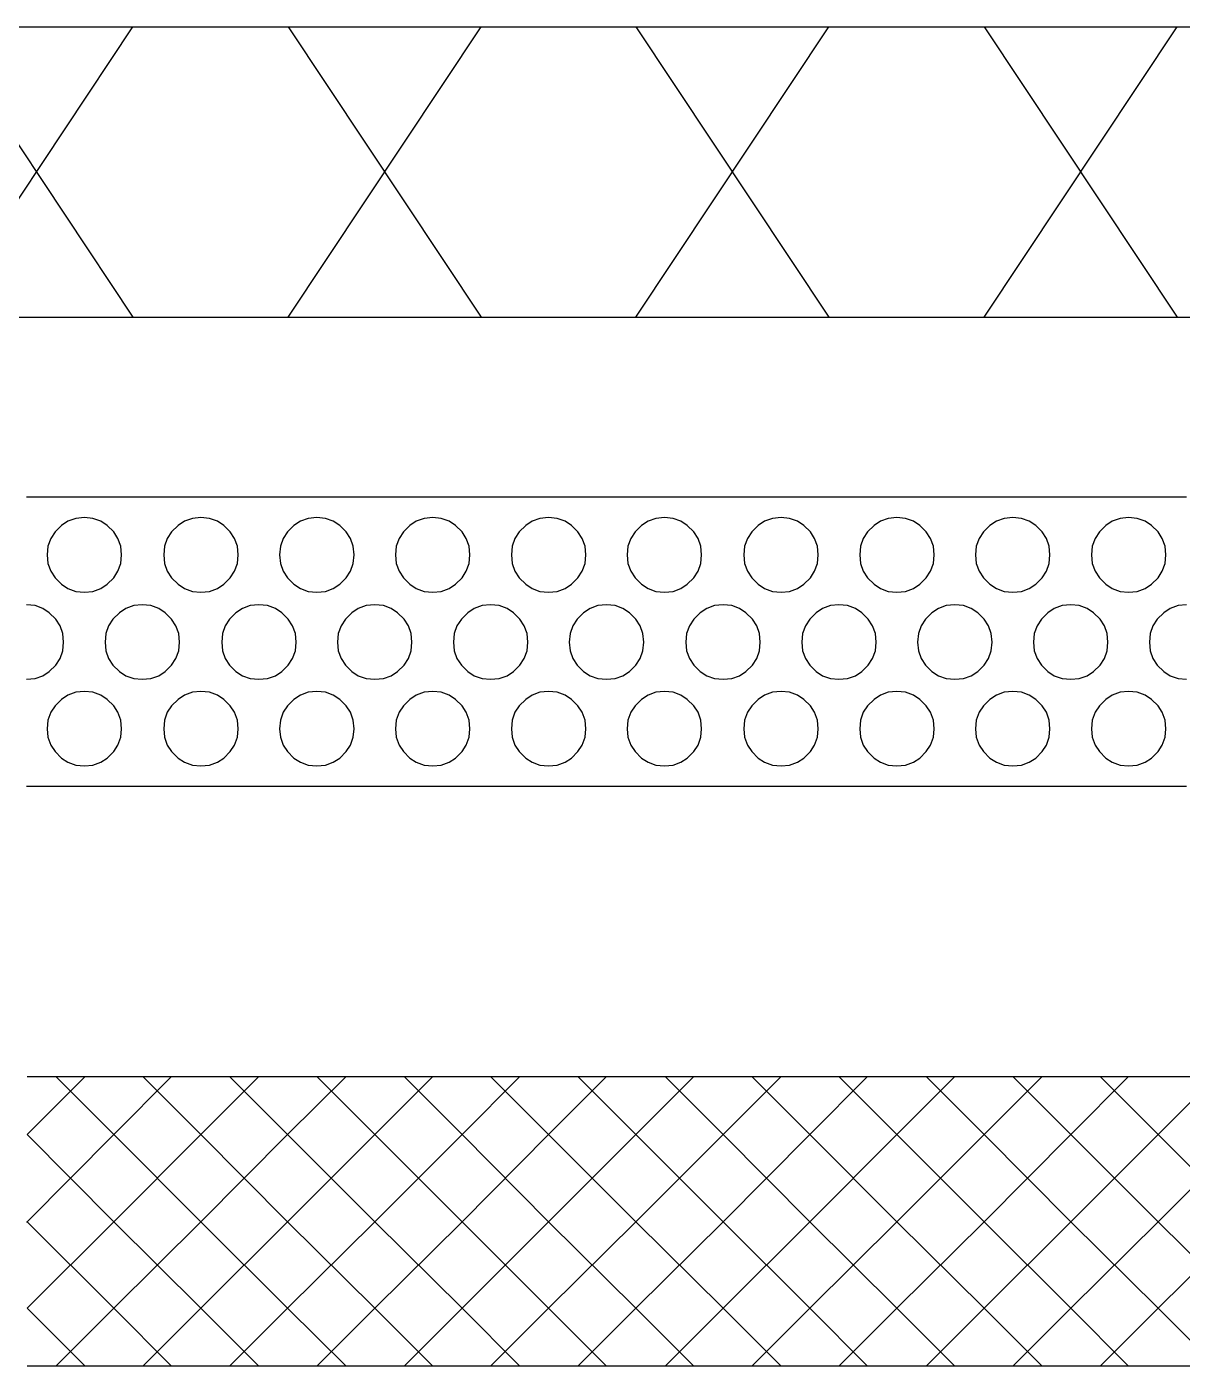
# Model space of a CAD drawing. Header units: inches. Extents: x 47316 to 59086, y 3141 to 11743.
# Drawn here: x 50321.51 to 50341.46, y 7499.19 to 7522.31 of the extents above; entities that cross this region are included whole.
import ezdxf

# ---------------------------------------------------------------- set-up
doc = ezdxf.new("R2010")
doc.units = ezdxf.units.IN
doc.header["$MEASUREMENT"] = 0

msp = doc.modelspace()

# ---------------------------------------------------------------- linework, layer by layer
at = {"color": 0, "lineweight": -3}
for p, q in [((50320.008, 7517.297), (50323.343, 7522.312)), ((50320.008, 7522.312), (50323.343, 7517.297)), ((50320.514, 7522.312), (50322.516, 7522.312)), ((50322.516, 7522.312), (50324.517, 7522.312)), ((50324.517, 7522.312), (50326.518, 7522.312)), ((50326.024, 7517.297), (50329.359, 7522.312)), ((50326.024, 7522.312), (50329.359, 7517.297)), ((50326.518, 7522.312), (50328.519, 7522.312)), ((50328.519, 7522.312), (50330.533, 7522.312)), ((50330.533, 7522.312), (50332.534, 7522.312)), ((50332.028, 7517.297), (50335.363, 7522.312)), ((50332.028, 7522.312), (50335.363, 7517.297)), ((50332.534, 7522.312), (50334.535, 7522.312)), ((50334.535, 7522.312), (50336.537, 7522.312)), ((50336.537, 7522.312), (50338.538, 7522.312)), ((50338.044, 7517.297), (50341.379, 7522.312)), ((50338.044, 7522.312), (50341.379, 7517.297)), ((50338.538, 7522.312), (50340.539, 7522.312)), ((50340.539, 7522.312), (50342.553, 7522.312)), ((50320.514, 7517.297), (50322.516, 7517.297)), ((50322.516, 7517.297), (50324.517, 7517.297)), ((50324.517, 7517.297), (50326.518, 7517.297)), ((50326.518, 7517.297), (50328.519, 7517.297)), ((50328.519, 7517.297), (50330.533, 7517.297)), ((50330.533, 7517.297), (50332.534, 7517.297)), ((50332.534, 7517.297), (50334.535, 7517.297)), ((50334.535, 7517.297), (50336.537, 7517.297)), ((50336.537, 7517.297), (50338.538, 7517.297)), ((50338.538, 7517.297), (50340.539, 7517.297)), ((50340.539, 7517.297), (50342.553, 7517.297)), ((50321.503, 7514.196), (50322.503, 7514.196)), ((50322.503, 7514.196), (50323.504, 7514.196)), ((50323.504, 7514.196), (50324.517, 7514.196)), ((50324.517, 7514.196), (50325.518, 7514.196)), ((50325.518, 7514.196), (50326.518, 7514.196)), ((50326.518, 7514.196), (50327.519, 7514.196)), ((50327.519, 7514.196), (50328.519, 7514.196)), ((50328.519, 7514.196), (50329.52, 7514.196)), ((50329.52, 7514.196), (50330.521, 7514.196)), ((50330.521, 7514.196), (50331.521, 7514.196)), ((50331.521, 7514.196), (50332.522, 7514.196)), ((50332.522, 7514.196), (50333.535, 7514.196)), ((50333.535, 7514.196), (50334.535, 7514.196)), ((50334.535, 7514.196), (50335.536, 7514.196)), ((50335.536, 7514.196), (50336.537, 7514.196)), ((50336.537, 7514.196), (50337.537, 7514.196)), ((50337.537, 7514.196), (50338.538, 7514.196)), ((50338.538, 7514.196), (50339.539, 7514.196)), ((50339.539, 7514.196), (50340.539, 7514.196)), ((50340.539, 7514.196), (50341.54, 7514.196)), ((50322.108, 7513.702), (50321.997, 7513.591)), ((50322.219, 7513.776), (50322.108, 7513.702)), ((50322.355, 7513.825), (50322.219, 7513.776)), ((50322.503, 7513.838), (50322.355, 7513.825)), ((50322.652, 7513.825), (50322.503, 7513.838)), ((50322.787, 7513.776), (50322.652, 7513.825)), ((50322.899, 7513.702), (50322.787, 7513.776)), ((50323.01, 7513.591), (50322.899, 7513.702)), ((50324.122, 7513.702), (50324.01, 7513.591)), ((50324.233, 7513.776), (50324.122, 7513.702)), ((50324.369, 7513.825), (50324.233, 7513.776)), ((50324.517, 7513.838), (50324.369, 7513.825)), ((50324.665, 7513.825), (50324.517, 7513.838)), ((50324.801, 7513.776), (50324.665, 7513.825)), ((50324.912, 7513.702), (50324.801, 7513.776)), ((50325.023, 7513.591), (50324.912, 7513.702)), ((50326.123, 7513.702), (50326.012, 7513.591)), ((50326.234, 7513.776), (50326.123, 7513.702)), ((50326.37, 7513.825), (50326.234, 7513.776)), ((50326.518, 7513.838), (50326.37, 7513.825)), ((50326.666, 7513.825), (50326.518, 7513.838)), ((50326.802, 7513.776), (50326.666, 7513.825)), ((50326.913, 7513.702), (50326.802, 7513.776)), ((50327.025, 7513.591), (50326.913, 7513.702)), ((50328.124, 7513.702), (50328.013, 7513.591)), ((50328.235, 7513.776), (50328.124, 7513.702)), ((50328.371, 7513.825), (50328.235, 7513.776)), ((50328.519, 7513.838), (50328.371, 7513.825)), ((50328.668, 7513.825), (50328.519, 7513.838)), ((50328.804, 7513.776), (50328.668, 7513.825)), ((50328.915, 7513.702), (50328.804, 7513.776)), ((50329.026, 7513.591), (50328.915, 7513.702)), ((50330.125, 7513.702), (50330.014, 7513.591)), ((50330.237, 7513.776), (50330.125, 7513.702)), ((50330.372, 7513.825), (50330.237, 7513.776)), ((50330.521, 7513.838), (50330.372, 7513.825)), ((50330.669, 7513.825), (50330.521, 7513.838)), ((50330.805, 7513.776), (50330.669, 7513.825)), ((50330.916, 7513.702), (50330.805, 7513.776)), ((50331.027, 7513.591), (50330.916, 7513.702)), ((50332.127, 7513.702), (50332.015, 7513.591)), ((50332.238, 7513.776), (50332.127, 7513.702)), ((50332.374, 7513.825), (50332.238, 7513.776)), ((50332.522, 7513.838), (50332.374, 7513.825)), ((50332.67, 7513.825), (50332.522, 7513.838)), ((50332.806, 7513.776), (50332.67, 7513.825)), ((50332.917, 7513.702), (50332.806, 7513.776)), ((50333.028, 7513.591), (50332.917, 7513.702)), ((50334.14, 7513.702), (50334.029, 7513.591)), ((50334.251, 7513.776), (50334.14, 7513.702)), ((50334.387, 7513.825), (50334.251, 7513.776)), ((50334.535, 7513.838), (50334.387, 7513.825)), ((50334.684, 7513.825), (50334.535, 7513.838)), ((50334.82, 7513.776), (50334.684, 7513.825)), ((50334.931, 7513.702), (50334.82, 7513.776)), ((50335.042, 7513.591), (50334.931, 7513.702)), ((50336.141, 7513.702), (50336.03, 7513.591)), ((50336.253, 7513.776), (50336.141, 7513.702)), ((50336.388, 7513.825), (50336.253, 7513.776)), ((50336.537, 7513.838), (50336.388, 7513.825)), ((50336.685, 7513.825), (50336.537, 7513.838)), ((50336.821, 7513.776), (50336.685, 7513.825)), ((50336.932, 7513.702), (50336.821, 7513.776)), ((50337.043, 7513.591), (50336.932, 7513.702)), ((50338.143, 7513.702), (50338.031, 7513.591)), ((50338.254, 7513.776), (50338.143, 7513.702)), ((50338.39, 7513.825), (50338.254, 7513.776)), ((50338.538, 7513.838), (50338.39, 7513.825)), ((50338.686, 7513.825), (50338.538, 7513.838)), ((50338.822, 7513.776), (50338.686, 7513.825)), ((50338.933, 7513.702), (50338.822, 7513.776)), ((50339.044, 7513.591), (50338.933, 7513.702)), ((50340.144, 7513.702), (50340.033, 7513.591)), ((50340.255, 7513.776), (50340.144, 7513.702)), ((50340.391, 7513.825), (50340.255, 7513.776)), ((50340.539, 7513.838), (50340.391, 7513.825)), ((50340.687, 7513.825), (50340.539, 7513.838)), ((50340.823, 7513.776), (50340.687, 7513.825)), ((50340.934, 7513.702), (50340.823, 7513.776)), ((50341.046, 7513.591), (50340.934, 7513.702)), ((50321.923, 7513.48), (50321.873, 7513.344)), ((50321.997, 7513.591), (50321.923, 7513.48)), ((50323.084, 7513.48), (50323.01, 7513.591)), ((50323.133, 7513.344), (50323.084, 7513.48)), ((50323.936, 7513.48), (50323.887, 7513.344)), ((50324.01, 7513.591), (50323.936, 7513.48)), ((50325.098, 7513.48), (50325.023, 7513.591)), ((50325.147, 7513.344), (50325.098, 7513.48)), ((50325.938, 7513.48), (50325.888, 7513.344)), ((50326.012, 7513.591), (50325.938, 7513.48)), ((50327.099, 7513.48), (50327.025, 7513.591)), ((50327.148, 7513.344), (50327.099, 7513.48)), ((50327.939, 7513.48), (50327.889, 7513.344)), ((50328.013, 7513.591), (50327.939, 7513.48)), ((50329.1, 7513.48), (50329.026, 7513.591)), ((50329.149, 7513.344), (50329.1, 7513.48)), ((50329.94, 7513.48), (50329.891, 7513.344)), ((50330.014, 7513.591), (50329.94, 7513.48)), ((50331.101, 7513.48), (50331.027, 7513.591)), ((50331.151, 7513.344), (50331.101, 7513.48)), ((50331.941, 7513.48), (50331.892, 7513.344)), ((50332.015, 7513.591), (50331.941, 7513.48)), ((50333.102, 7513.48), (50333.028, 7513.591)), ((50333.152, 7513.344), (50333.102, 7513.48)), ((50333.955, 7513.48), (50333.905, 7513.344)), ((50334.029, 7513.591), (50333.955, 7513.48)), ((50335.116, 7513.48), (50335.042, 7513.591)), ((50335.165, 7513.344), (50335.116, 7513.48)), ((50335.956, 7513.48), (50335.907, 7513.344)), ((50336.03, 7513.591), (50335.956, 7513.48)), ((50337.117, 7513.48), (50337.043, 7513.591)), ((50337.167, 7513.344), (50337.117, 7513.48)), ((50337.957, 7513.48), (50337.908, 7513.344)), ((50338.031, 7513.591), (50337.957, 7513.48)), ((50339.119, 7513.48), (50339.044, 7513.591)), ((50339.168, 7513.344), (50339.119, 7513.48)), ((50339.959, 7513.48), (50339.909, 7513.344)), ((50340.033, 7513.591), (50339.959, 7513.48)), ((50341.12, 7513.48), (50341.046, 7513.591)), ((50341.169, 7513.344), (50341.12, 7513.48)), ((50321.873, 7513.344), (50321.861, 7513.195)), ((50323.146, 7513.195), (50323.133, 7513.344)), ((50323.887, 7513.344), (50323.875, 7513.195)), ((50325.159, 7513.195), (50325.147, 7513.344)), ((50325.888, 7513.344), (50325.876, 7513.195)), ((50327.161, 7513.195), (50327.148, 7513.344)), ((50327.889, 7513.344), (50327.877, 7513.195)), ((50329.162, 7513.195), (50329.149, 7513.344)), ((50329.891, 7513.344), (50329.878, 7513.195)), ((50331.163, 7513.195), (50331.151, 7513.344)), ((50331.892, 7513.344), (50331.88, 7513.195)), ((50333.164, 7513.195), (50333.152, 7513.344)), ((50333.905, 7513.344), (50333.893, 7513.195)), ((50335.178, 7513.195), (50335.165, 7513.344)), ((50335.907, 7513.344), (50335.894, 7513.195)), ((50337.179, 7513.195), (50337.167, 7513.344)), ((50337.908, 7513.344), (50337.896, 7513.195)), ((50339.18, 7513.195), (50339.168, 7513.344)), ((50339.909, 7513.344), (50339.897, 7513.195)), ((50341.182, 7513.195), (50341.169, 7513.344)), ((50321.861, 7513.195), (50321.873, 7513.047)), ((50321.873, 7513.047), (50321.923, 7512.911)), ((50323.084, 7512.911), (50323.133, 7513.047)), ((50323.133, 7513.047), (50323.146, 7513.195)), ((50323.875, 7513.195), (50323.887, 7513.047)), ((50323.887, 7513.047), (50323.936, 7512.911)), ((50325.098, 7512.911), (50325.147, 7513.047)), ((50325.147, 7513.047), (50325.159, 7513.195)), ((50325.876, 7513.195), (50325.888, 7513.047)), ((50325.888, 7513.047), (50325.938, 7512.911)), ((50327.099, 7512.911), (50327.148, 7513.047)), ((50327.148, 7513.047), (50327.161, 7513.195)), ((50327.877, 7513.195), (50327.889, 7513.047)), ((50327.889, 7513.047), (50327.939, 7512.911)), ((50329.1, 7512.911), (50329.149, 7513.047)), ((50329.149, 7513.047), (50329.162, 7513.195)), ((50329.878, 7513.195), (50329.891, 7513.047)), ((50329.891, 7513.047), (50329.94, 7512.911)), ((50331.101, 7512.911), (50331.151, 7513.047)), ((50331.151, 7513.047), (50331.163, 7513.195)), ((50331.88, 7513.195), (50331.892, 7513.047)), ((50331.892, 7513.047), (50331.941, 7512.911)), ((50333.102, 7512.911), (50333.152, 7513.047)), ((50333.152, 7513.047), (50333.164, 7513.195)), ((50333.893, 7513.195), (50333.905, 7513.047)), ((50333.905, 7513.047), (50333.955, 7512.911)), ((50335.116, 7512.911), (50335.165, 7513.047)), ((50335.165, 7513.047), (50335.178, 7513.195)), ((50335.894, 7513.195), (50335.907, 7513.047)), ((50335.907, 7513.047), (50335.956, 7512.911)), ((50337.117, 7512.911), (50337.167, 7513.047)), ((50337.167, 7513.047), (50337.179, 7513.195)), ((50337.896, 7513.195), (50337.908, 7513.047)), ((50337.908, 7513.047), (50337.957, 7512.911)), ((50339.119, 7512.911), (50339.168, 7513.047)), ((50339.168, 7513.047), (50339.18, 7513.195)), ((50339.897, 7513.195), (50339.909, 7513.047)), ((50339.909, 7513.047), (50339.959, 7512.911)), ((50341.12, 7512.911), (50341.169, 7513.047)), ((50341.169, 7513.047), (50341.182, 7513.195)), ((50321.923, 7512.911), (50321.997, 7512.8)), ((50321.997, 7512.8), (50322.108, 7512.689)), ((50322.899, 7512.689), (50323.01, 7512.8)), ((50323.01, 7512.8), (50323.084, 7512.911)), ((50323.936, 7512.911), (50324.01, 7512.8)), ((50324.01, 7512.8), (50324.122, 7512.689)), ((50324.912, 7512.689), (50325.023, 7512.8)), ((50325.023, 7512.8), (50325.098, 7512.911)), ((50325.938, 7512.911), (50326.012, 7512.8)), ((50326.012, 7512.8), (50326.123, 7512.689)), ((50326.913, 7512.689), (50327.025, 7512.8)), ((50327.025, 7512.8), (50327.099, 7512.911)), ((50327.939, 7512.911), (50328.013, 7512.8)), ((50328.013, 7512.8), (50328.124, 7512.689)), ((50328.915, 7512.689), (50329.026, 7512.8)), ((50329.026, 7512.8), (50329.1, 7512.911)), ((50329.94, 7512.911), (50330.014, 7512.8)), ((50330.014, 7512.8), (50330.125, 7512.689)), ((50330.916, 7512.689), (50331.027, 7512.8)), ((50331.027, 7512.8), (50331.101, 7512.911)), ((50331.941, 7512.911), (50332.015, 7512.8)), ((50332.015, 7512.8), (50332.127, 7512.689)), ((50332.917, 7512.689), (50333.028, 7512.8)), ((50333.028, 7512.8), (50333.102, 7512.911)), ((50333.955, 7512.911), (50334.029, 7512.8)), ((50334.029, 7512.8), (50334.14, 7512.689)), ((50334.931, 7512.689), (50335.042, 7512.8)), ((50335.042, 7512.8), (50335.116, 7512.911)), ((50335.956, 7512.911), (50336.03, 7512.8)), ((50336.03, 7512.8), (50336.141, 7512.689)), ((50336.932, 7512.689), (50337.043, 7512.8)), ((50337.043, 7512.8), (50337.117, 7512.911)), ((50337.957, 7512.911), (50338.031, 7512.8)), ((50338.031, 7512.8), (50338.143, 7512.689)), ((50338.933, 7512.689), (50339.044, 7512.8)), ((50339.044, 7512.8), (50339.119, 7512.911)), ((50339.959, 7512.911), (50340.033, 7512.8)), ((50340.033, 7512.8), (50340.144, 7512.689)), ((50340.934, 7512.689), (50341.046, 7512.8)), ((50341.046, 7512.8), (50341.12, 7512.911)), ((50322.108, 7512.689), (50322.219, 7512.615)), ((50322.219, 7512.615), (50322.355, 7512.565)), ((50322.355, 7512.565), (50322.503, 7512.553)), ((50322.503, 7512.553), (50322.652, 7512.565)), ((50322.652, 7512.565), (50322.787, 7512.615)), ((50322.787, 7512.615), (50322.899, 7512.689)), ((50324.122, 7512.689), (50324.233, 7512.615)), ((50324.233, 7512.615), (50324.369, 7512.565)), ((50324.369, 7512.565), (50324.517, 7512.553)), ((50324.517, 7512.553), (50324.665, 7512.565)), ((50324.665, 7512.565), (50324.801, 7512.615)), ((50324.801, 7512.615), (50324.912, 7512.689)), ((50326.123, 7512.689), (50326.234, 7512.615)), ((50326.234, 7512.615), (50326.37, 7512.565)), ((50326.37, 7512.565), (50326.518, 7512.553)), ((50326.518, 7512.553), (50326.666, 7512.565)), ((50326.666, 7512.565), (50326.802, 7512.615)), ((50326.802, 7512.615), (50326.913, 7512.689)), ((50328.124, 7512.689), (50328.235, 7512.615)), ((50328.235, 7512.615), (50328.371, 7512.565)), ((50328.371, 7512.565), (50328.519, 7512.553)), ((50328.519, 7512.553), (50328.668, 7512.565)), ((50328.668, 7512.565), (50328.804, 7512.615)), ((50328.804, 7512.615), (50328.915, 7512.689)), ((50330.125, 7512.689), (50330.237, 7512.615)), ((50330.237, 7512.615), (50330.372, 7512.565)), ((50330.372, 7512.565), (50330.521, 7512.553)), ((50330.521, 7512.553), (50330.669, 7512.565)), ((50330.669, 7512.565), (50330.805, 7512.615)), ((50330.805, 7512.615), (50330.916, 7512.689)), ((50332.127, 7512.689), (50332.238, 7512.615)), ((50332.238, 7512.615), (50332.374, 7512.565)), ((50332.374, 7512.565), (50332.522, 7512.553)), ((50332.522, 7512.553), (50332.67, 7512.565)), ((50332.67, 7512.565), (50332.806, 7512.615)), ((50332.806, 7512.615), (50332.917, 7512.689)), ((50334.14, 7512.689), (50334.251, 7512.615)), ((50334.251, 7512.615), (50334.387, 7512.565)), ((50334.387, 7512.565), (50334.535, 7512.553)), ((50334.535, 7512.553), (50334.684, 7512.565)), ((50334.684, 7512.565), (50334.82, 7512.615)), ((50334.82, 7512.615), (50334.931, 7512.689)), ((50336.141, 7512.689), (50336.253, 7512.615)), ((50336.253, 7512.615), (50336.388, 7512.565)), ((50336.388, 7512.565), (50336.537, 7512.553)), ((50336.537, 7512.553), (50336.685, 7512.565)), ((50336.685, 7512.565), (50336.821, 7512.615)), ((50336.821, 7512.615), (50336.932, 7512.689)), ((50338.143, 7512.689), (50338.254, 7512.615)), ((50338.254, 7512.615), (50338.39, 7512.565)), ((50338.39, 7512.565), (50338.538, 7512.553)), ((50338.538, 7512.553), (50338.686, 7512.565)), ((50338.686, 7512.565), (50338.822, 7512.615)), ((50338.822, 7512.615), (50338.933, 7512.689)), ((50340.144, 7512.689), (50340.255, 7512.615)), ((50340.255, 7512.615), (50340.391, 7512.565)), ((50340.391, 7512.565), (50340.539, 7512.553)), ((50340.539, 7512.553), (50340.687, 7512.565)), ((50340.687, 7512.565), (50340.823, 7512.615)), ((50340.823, 7512.615), (50340.934, 7512.689)), ((50321.651, 7512.318), (50321.503, 7512.331)), ((50321.787, 7512.269), (50321.651, 7512.318)), ((50323.356, 7512.318), (50323.22, 7512.269)), ((50323.504, 7512.331), (50323.356, 7512.318)), ((50323.652, 7512.318), (50323.504, 7512.331)), ((50323.788, 7512.269), (50323.652, 7512.318)), ((50325.369, 7512.318), (50325.233, 7512.269)), ((50325.518, 7512.331), (50325.369, 7512.318)), ((50325.666, 7512.318), (50325.518, 7512.331)), ((50325.802, 7512.269), (50325.666, 7512.318)), ((50327.371, 7512.318), (50327.235, 7512.269)), ((50327.519, 7512.331), (50327.371, 7512.318)), ((50327.667, 7512.318), (50327.519, 7512.331)), ((50327.803, 7512.269), (50327.667, 7512.318)), ((50329.372, 7512.318), (50329.236, 7512.269)), ((50329.52, 7512.331), (50329.372, 7512.318)), ((50329.668, 7512.318), (50329.52, 7512.331)), ((50329.804, 7512.269), (50329.668, 7512.318)), ((50331.373, 7512.318), (50331.237, 7512.269)), ((50331.521, 7512.331), (50331.373, 7512.318)), ((50331.669, 7512.318), (50331.521, 7512.331)), ((50331.805, 7512.269), (50331.669, 7512.318)), ((50333.387, 7512.318), (50333.251, 7512.269)), ((50333.535, 7512.331), (50333.387, 7512.318)), ((50333.683, 7512.318), (50333.535, 7512.331)), ((50333.819, 7512.269), (50333.683, 7512.318)), ((50335.388, 7512.318), (50335.252, 7512.269)), ((50335.536, 7512.331), (50335.388, 7512.318)), ((50335.684, 7512.318), (50335.536, 7512.331)), ((50335.82, 7512.269), (50335.684, 7512.318)), ((50337.389, 7512.318), (50337.253, 7512.269)), ((50337.537, 7512.331), (50337.389, 7512.318)), ((50337.686, 7512.318), (50337.537, 7512.331)), ((50337.821, 7512.269), (50337.686, 7512.318)), ((50339.39, 7512.318), (50339.254, 7512.269)), ((50339.539, 7512.331), (50339.39, 7512.318)), ((50339.687, 7512.318), (50339.539, 7512.331)), ((50339.823, 7512.269), (50339.687, 7512.318)), ((50341.392, 7512.318), (50341.256, 7512.269)), ((50341.54, 7512.331), (50341.392, 7512.318)), ((50321.898, 7512.195), (50321.787, 7512.269)), ((50322.009, 7512.084), (50321.898, 7512.195)), ((50322.083, 7511.972), (50322.009, 7512.084)), ((50322.997, 7512.084), (50322.923, 7511.972)), ((50323.109, 7512.195), (50322.997, 7512.084)), ((50323.22, 7512.269), (50323.109, 7512.195)), ((50323.899, 7512.195), (50323.788, 7512.269)), ((50324.01, 7512.084), (50323.899, 7512.195)), ((50324.085, 7511.972), (50324.01, 7512.084)), ((50325.011, 7512.084), (50324.937, 7511.972)), ((50325.122, 7512.195), (50325.011, 7512.084)), ((50325.233, 7512.269), (50325.122, 7512.195)), ((50325.913, 7512.195), (50325.802, 7512.269)), ((50326.024, 7512.084), (50325.913, 7512.195)), ((50326.098, 7511.972), (50326.024, 7512.084)), ((50327.012, 7512.084), (50326.938, 7511.972)), ((50327.123, 7512.195), (50327.012, 7512.084)), ((50327.235, 7512.269), (50327.123, 7512.195)), ((50327.914, 7512.195), (50327.803, 7512.269)), ((50328.025, 7512.084), (50327.914, 7512.195)), ((50328.099, 7511.972), (50328.025, 7512.084)), ((50329.014, 7512.084), (50328.939, 7511.972)), ((50329.125, 7512.195), (50329.014, 7512.084)), ((50329.236, 7512.269), (50329.125, 7512.195)), ((50329.915, 7512.195), (50329.804, 7512.269)), ((50330.027, 7512.084), (50329.915, 7512.195)), ((50330.101, 7511.972), (50330.027, 7512.084)), ((50331.015, 7512.084), (50330.941, 7511.972)), ((50331.126, 7512.195), (50331.015, 7512.084)), ((50331.237, 7512.269), (50331.126, 7512.195)), ((50331.917, 7512.195), (50331.805, 7512.269)), ((50332.028, 7512.084), (50331.917, 7512.195)), ((50332.102, 7511.972), (50332.028, 7512.084)), ((50333.028, 7512.084), (50332.954, 7511.972)), ((50333.14, 7512.195), (50333.028, 7512.084)), ((50333.251, 7512.269), (50333.14, 7512.195)), ((50333.93, 7512.195), (50333.819, 7512.269)), ((50334.041, 7512.084), (50333.93, 7512.195)), ((50334.115, 7511.972), (50334.041, 7512.084)), ((50335.03, 7512.084), (50334.955, 7511.972)), ((50335.141, 7512.195), (50335.03, 7512.084)), ((50335.252, 7512.269), (50335.141, 7512.195)), ((50335.931, 7512.195), (50335.82, 7512.269)), ((50336.043, 7512.084), (50335.931, 7512.195)), ((50336.117, 7511.972), (50336.043, 7512.084)), ((50337.031, 7512.084), (50336.957, 7511.972)), ((50337.142, 7512.195), (50337.031, 7512.084)), ((50337.253, 7512.269), (50337.142, 7512.195)), ((50337.933, 7512.195), (50337.821, 7512.269)), ((50338.044, 7512.084), (50337.933, 7512.195)), ((50338.118, 7511.972), (50338.044, 7512.084)), ((50339.032, 7512.084), (50338.958, 7511.972)), ((50339.143, 7512.195), (50339.032, 7512.084)), ((50339.254, 7512.269), (50339.143, 7512.195)), ((50339.934, 7512.195), (50339.823, 7512.269)), ((50340.045, 7512.084), (50339.934, 7512.195)), ((50340.119, 7511.972), (50340.045, 7512.084)), ((50341.033, 7512.084), (50340.959, 7511.972)), ((50341.144, 7512.195), (50341.033, 7512.084)), ((50341.256, 7512.269), (50341.144, 7512.195)), ((50322.133, 7511.837), (50322.083, 7511.972)), ((50322.145, 7511.688), (50322.133, 7511.837)), ((50322.874, 7511.837), (50322.862, 7511.688)), ((50322.923, 7511.972), (50322.874, 7511.837)), ((50324.134, 7511.837), (50324.085, 7511.972)), ((50324.146, 7511.688), (50324.134, 7511.837)), ((50324.888, 7511.837), (50324.875, 7511.688)), ((50324.937, 7511.972), (50324.888, 7511.837)), ((50326.148, 7511.837), (50326.098, 7511.972)), ((50326.16, 7511.688), (50326.148, 7511.837)), ((50326.889, 7511.837), (50326.876, 7511.688)), ((50326.938, 7511.972), (50326.889, 7511.837)), ((50328.149, 7511.837), (50328.099, 7511.972)), ((50328.161, 7511.688), (50328.149, 7511.837)), ((50328.89, 7511.837), (50328.878, 7511.688)), ((50328.939, 7511.972), (50328.89, 7511.837)), ((50330.15, 7511.837), (50330.101, 7511.972)), ((50330.162, 7511.688), (50330.15, 7511.837)), ((50330.891, 7511.837), (50330.879, 7511.688)), ((50330.941, 7511.972), (50330.891, 7511.837)), ((50332.151, 7511.837), (50332.102, 7511.972)), ((50332.164, 7511.688), (50332.151, 7511.837)), ((50332.905, 7511.837), (50332.892, 7511.688)), ((50332.954, 7511.972), (50332.905, 7511.837)), ((50334.165, 7511.837), (50334.115, 7511.972)), ((50334.177, 7511.688), (50334.165, 7511.837)), ((50334.906, 7511.837), (50334.894, 7511.688)), ((50334.955, 7511.972), (50334.906, 7511.837)), ((50336.166, 7511.837), (50336.117, 7511.972)), ((50336.178, 7511.688), (50336.166, 7511.837)), ((50336.907, 7511.837), (50336.895, 7511.688)), ((50336.957, 7511.972), (50336.907, 7511.837)), ((50338.167, 7511.837), (50338.118, 7511.972)), ((50338.18, 7511.688), (50338.167, 7511.837)), ((50338.909, 7511.837), (50338.896, 7511.688)), ((50338.958, 7511.972), (50338.909, 7511.837)), ((50340.169, 7511.837), (50340.119, 7511.972)), ((50340.181, 7511.688), (50340.169, 7511.837)), ((50340.91, 7511.837), (50340.897, 7511.688)), ((50340.959, 7511.972), (50340.91, 7511.837)), ((50322.133, 7511.54), (50322.145, 7511.688)), ((50322.862, 7511.688), (50322.874, 7511.54)), ((50324.134, 7511.54), (50324.146, 7511.688)), ((50324.875, 7511.688), (50324.888, 7511.54)), ((50326.148, 7511.54), (50326.16, 7511.688)), ((50326.876, 7511.688), (50326.889, 7511.54)), ((50328.149, 7511.54), (50328.161, 7511.688)), ((50328.878, 7511.688), (50328.89, 7511.54)), ((50330.15, 7511.54), (50330.162, 7511.688)), ((50330.879, 7511.688), (50330.891, 7511.54)), ((50332.151, 7511.54), (50332.164, 7511.688)), ((50332.892, 7511.688), (50332.905, 7511.54)), ((50334.165, 7511.54), (50334.177, 7511.688)), ((50334.894, 7511.688), (50334.906, 7511.54)), ((50336.166, 7511.54), (50336.178, 7511.688)), ((50336.895, 7511.688), (50336.907, 7511.54)), ((50338.167, 7511.54), (50338.18, 7511.688)), ((50338.896, 7511.688), (50338.909, 7511.54)), ((50340.169, 7511.54), (50340.181, 7511.688)), ((50340.897, 7511.688), (50340.91, 7511.54)), ((50322.009, 7511.293), (50322.083, 7511.404)), ((50322.083, 7511.404), (50322.133, 7511.54)), ((50322.874, 7511.54), (50322.923, 7511.404)), ((50322.923, 7511.404), (50322.997, 7511.293)), ((50324.01, 7511.293), (50324.085, 7511.404)), ((50324.085, 7511.404), (50324.134, 7511.54)), ((50324.888, 7511.54), (50324.937, 7511.404)), ((50324.937, 7511.404), (50325.011, 7511.293)), ((50326.024, 7511.293), (50326.098, 7511.404)), ((50326.098, 7511.404), (50326.148, 7511.54)), ((50326.889, 7511.54), (50326.938, 7511.404)), ((50326.938, 7511.404), (50327.012, 7511.293)), ((50328.025, 7511.293), (50328.099, 7511.404)), ((50328.099, 7511.404), (50328.149, 7511.54)), ((50328.89, 7511.54), (50328.939, 7511.404)), ((50328.939, 7511.404), (50329.014, 7511.293)), ((50330.027, 7511.293), (50330.101, 7511.404)), ((50330.101, 7511.404), (50330.15, 7511.54)), ((50330.891, 7511.54), (50330.941, 7511.404)), ((50330.941, 7511.404), (50331.015, 7511.293)), ((50332.028, 7511.293), (50332.102, 7511.404)), ((50332.102, 7511.404), (50332.151, 7511.54)), ((50332.905, 7511.54), (50332.954, 7511.404)), ((50332.954, 7511.404), (50333.028, 7511.293)), ((50334.041, 7511.293), (50334.115, 7511.404)), ((50334.115, 7511.404), (50334.165, 7511.54)), ((50334.906, 7511.54), (50334.955, 7511.404)), ((50334.955, 7511.404), (50335.03, 7511.293)), ((50336.043, 7511.293), (50336.117, 7511.404)), ((50336.117, 7511.404), (50336.166, 7511.54)), ((50336.907, 7511.54), (50336.957, 7511.404)), ((50336.957, 7511.404), (50337.031, 7511.293)), ((50338.044, 7511.293), (50338.118, 7511.404)), ((50338.118, 7511.404), (50338.167, 7511.54)), ((50338.909, 7511.54), (50338.958, 7511.404)), ((50338.958, 7511.404), (50339.032, 7511.293)), ((50340.045, 7511.293), (50340.119, 7511.404)), ((50340.119, 7511.404), (50340.169, 7511.54)), ((50340.91, 7511.54), (50340.959, 7511.404)), ((50340.959, 7511.404), (50341.033, 7511.293)), ((50321.787, 7511.108), (50321.898, 7511.182)), ((50321.898, 7511.182), (50322.009, 7511.293)), ((50322.997, 7511.293), (50323.109, 7511.182)), ((50323.109, 7511.182), (50323.22, 7511.108)), ((50323.788, 7511.108), (50323.899, 7511.182)), ((50323.899, 7511.182), (50324.01, 7511.293)), ((50325.011, 7511.293), (50325.122, 7511.182)), ((50325.122, 7511.182), (50325.233, 7511.108)), ((50325.802, 7511.108), (50325.913, 7511.182)), ((50325.913, 7511.182), (50326.024, 7511.293)), ((50327.012, 7511.293), (50327.123, 7511.182)), ((50327.123, 7511.182), (50327.235, 7511.108)), ((50327.803, 7511.108), (50327.914, 7511.182)), ((50327.914, 7511.182), (50328.025, 7511.293)), ((50329.014, 7511.293), (50329.125, 7511.182)), ((50329.125, 7511.182), (50329.236, 7511.108)), ((50329.804, 7511.108), (50329.915, 7511.182)), ((50329.915, 7511.182), (50330.027, 7511.293)), ((50331.015, 7511.293), (50331.126, 7511.182)), ((50331.126, 7511.182), (50331.237, 7511.108)), ((50331.805, 7511.108), (50331.917, 7511.182)), ((50331.917, 7511.182), (50332.028, 7511.293)), ((50333.028, 7511.293), (50333.14, 7511.182)), ((50333.14, 7511.182), (50333.251, 7511.108)), ((50333.819, 7511.108), (50333.93, 7511.182)), ((50333.93, 7511.182), (50334.041, 7511.293)), ((50335.03, 7511.293), (50335.141, 7511.182)), ((50335.141, 7511.182), (50335.252, 7511.108)), ((50335.82, 7511.108), (50335.931, 7511.182)), ((50335.931, 7511.182), (50336.043, 7511.293)), ((50337.031, 7511.293), (50337.142, 7511.182)), ((50337.142, 7511.182), (50337.253, 7511.108)), ((50337.821, 7511.108), (50337.933, 7511.182)), ((50337.933, 7511.182), (50338.044, 7511.293)), ((50339.032, 7511.293), (50339.143, 7511.182)), ((50339.143, 7511.182), (50339.254, 7511.108)), ((50339.823, 7511.108), (50339.934, 7511.182)), ((50339.934, 7511.182), (50340.045, 7511.293)), ((50341.033, 7511.293), (50341.144, 7511.182)), ((50341.144, 7511.182), (50341.256, 7511.108)), ((50321.503, 7511.046), (50321.651, 7511.058)), ((50321.651, 7511.058), (50321.787, 7511.108)), ((50323.22, 7511.108), (50323.356, 7511.058)), ((50323.356, 7511.058), (50323.504, 7511.046)), ((50323.504, 7511.046), (50323.652, 7511.058)), ((50323.652, 7511.058), (50323.788, 7511.108)), ((50325.233, 7511.108), (50325.369, 7511.058)), ((50325.369, 7511.058), (50325.518, 7511.046)), ((50325.518, 7511.046), (50325.666, 7511.058)), ((50325.666, 7511.058), (50325.802, 7511.108)), ((50327.235, 7511.108), (50327.371, 7511.058)), ((50327.371, 7511.058), (50327.519, 7511.046)), ((50327.519, 7511.046), (50327.667, 7511.058)), ((50327.667, 7511.058), (50327.803, 7511.108)), ((50329.236, 7511.108), (50329.372, 7511.058)), ((50329.372, 7511.058), (50329.52, 7511.046)), ((50329.52, 7511.046), (50329.668, 7511.058)), ((50329.668, 7511.058), (50329.804, 7511.108)), ((50331.237, 7511.108), (50331.373, 7511.058)), ((50331.373, 7511.058), (50331.521, 7511.046)), ((50331.521, 7511.046), (50331.669, 7511.058)), ((50331.669, 7511.058), (50331.805, 7511.108)), ((50333.251, 7511.108), (50333.387, 7511.058)), ((50333.387, 7511.058), (50333.535, 7511.046)), ((50333.535, 7511.046), (50333.683, 7511.058)), ((50333.683, 7511.058), (50333.819, 7511.108)), ((50335.252, 7511.108), (50335.388, 7511.058)), ((50335.388, 7511.058), (50335.536, 7511.046)), ((50335.536, 7511.046), (50335.684, 7511.058)), ((50335.684, 7511.058), (50335.82, 7511.108)), ((50337.253, 7511.108), (50337.389, 7511.058)), ((50337.389, 7511.058), (50337.537, 7511.046)), ((50337.537, 7511.046), (50337.686, 7511.058)), ((50337.686, 7511.058), (50337.821, 7511.108)), ((50339.254, 7511.108), (50339.39, 7511.058)), ((50339.39, 7511.058), (50339.539, 7511.046)), ((50339.539, 7511.046), (50339.687, 7511.058)), ((50339.687, 7511.058), (50339.823, 7511.108)), ((50341.256, 7511.108), (50341.392, 7511.058)), ((50341.392, 7511.058), (50341.54, 7511.046)), ((50322.108, 7510.7), (50321.997, 7510.589)), ((50322.219, 7510.774), (50322.108, 7510.7)), ((50322.355, 7510.824), (50322.219, 7510.774)), ((50322.503, 7510.836), (50322.355, 7510.824)), ((50322.652, 7510.824), (50322.503, 7510.836)), ((50322.787, 7510.774), (50322.652, 7510.824)), ((50322.899, 7510.7), (50322.787, 7510.774)), ((50323.01, 7510.589), (50322.899, 7510.7)), ((50324.122, 7510.7), (50324.01, 7510.589)), ((50324.233, 7510.774), (50324.122, 7510.7)), ((50324.369, 7510.824), (50324.233, 7510.774)), ((50324.517, 7510.836), (50324.369, 7510.824)), ((50324.665, 7510.824), (50324.517, 7510.836)), ((50324.801, 7510.774), (50324.665, 7510.824)), ((50324.912, 7510.7), (50324.801, 7510.774)), ((50325.023, 7510.589), (50324.912, 7510.7)), ((50326.123, 7510.7), (50326.012, 7510.589)), ((50326.234, 7510.774), (50326.123, 7510.7)), ((50326.37, 7510.824), (50326.234, 7510.774)), ((50326.518, 7510.836), (50326.37, 7510.824)), ((50326.666, 7510.824), (50326.518, 7510.836)), ((50326.802, 7510.774), (50326.666, 7510.824)), ((50326.913, 7510.7), (50326.802, 7510.774)), ((50327.025, 7510.589), (50326.913, 7510.7)), ((50328.124, 7510.7), (50328.013, 7510.589)), ((50328.235, 7510.774), (50328.124, 7510.7)), ((50328.371, 7510.824), (50328.235, 7510.774)), ((50328.519, 7510.836), (50328.371, 7510.824)), ((50328.668, 7510.824), (50328.519, 7510.836)), ((50328.804, 7510.774), (50328.668, 7510.824)), ((50328.915, 7510.7), (50328.804, 7510.774)), ((50329.026, 7510.589), (50328.915, 7510.7)), ((50330.125, 7510.7), (50330.014, 7510.589)), ((50330.237, 7510.774), (50330.125, 7510.7)), ((50330.372, 7510.824), (50330.237, 7510.774)), ((50330.521, 7510.836), (50330.372, 7510.824)), ((50330.669, 7510.824), (50330.521, 7510.836)), ((50330.805, 7510.774), (50330.669, 7510.824)), ((50330.916, 7510.7), (50330.805, 7510.774)), ((50331.027, 7510.589), (50330.916, 7510.7)), ((50332.127, 7510.7), (50332.015, 7510.589)), ((50332.238, 7510.774), (50332.127, 7510.7)), ((50332.374, 7510.824), (50332.238, 7510.774)), ((50332.522, 7510.836), (50332.374, 7510.824)), ((50332.67, 7510.824), (50332.522, 7510.836)), ((50332.806, 7510.774), (50332.67, 7510.824)), ((50332.917, 7510.7), (50332.806, 7510.774)), ((50333.028, 7510.589), (50332.917, 7510.7)), ((50334.14, 7510.7), (50334.029, 7510.589)), ((50334.251, 7510.774), (50334.14, 7510.7)), ((50334.387, 7510.824), (50334.251, 7510.774)), ((50334.535, 7510.836), (50334.387, 7510.824)), ((50334.684, 7510.824), (50334.535, 7510.836)), ((50334.82, 7510.774), (50334.684, 7510.824)), ((50334.931, 7510.7), (50334.82, 7510.774)), ((50335.042, 7510.589), (50334.931, 7510.7)), ((50336.141, 7510.7), (50336.03, 7510.589)), ((50336.253, 7510.774), (50336.141, 7510.7)), ((50336.388, 7510.824), (50336.253, 7510.774)), ((50336.537, 7510.836), (50336.388, 7510.824)), ((50336.685, 7510.824), (50336.537, 7510.836)), ((50336.821, 7510.774), (50336.685, 7510.824)), ((50336.932, 7510.7), (50336.821, 7510.774)), ((50337.043, 7510.589), (50336.932, 7510.7)), ((50338.143, 7510.7), (50338.031, 7510.589)), ((50338.254, 7510.774), (50338.143, 7510.7)), ((50338.39, 7510.824), (50338.254, 7510.774)), ((50338.538, 7510.836), (50338.39, 7510.824)), ((50338.686, 7510.824), (50338.538, 7510.836)), ((50338.822, 7510.774), (50338.686, 7510.824)), ((50338.933, 7510.7), (50338.822, 7510.774)), ((50339.044, 7510.589), (50338.933, 7510.7)), ((50340.144, 7510.7), (50340.033, 7510.589)), ((50340.255, 7510.774), (50340.144, 7510.7)), ((50340.391, 7510.824), (50340.255, 7510.774)), ((50340.539, 7510.836), (50340.391, 7510.824)), ((50340.687, 7510.824), (50340.539, 7510.836)), ((50340.823, 7510.774), (50340.687, 7510.824)), ((50340.934, 7510.7), (50340.823, 7510.774)), ((50341.046, 7510.589), (50340.934, 7510.7)), ((50321.923, 7510.478), (50321.873, 7510.342)), ((50321.997, 7510.589), (50321.923, 7510.478)), ((50323.084, 7510.478), (50323.01, 7510.589)), ((50323.133, 7510.342), (50323.084, 7510.478)), ((50323.936, 7510.478), (50323.887, 7510.342)), ((50324.01, 7510.589), (50323.936, 7510.478)), ((50325.098, 7510.478), (50325.023, 7510.589)), ((50325.147, 7510.342), (50325.098, 7510.478)), ((50325.938, 7510.478), (50325.888, 7510.342)), ((50326.012, 7510.589), (50325.938, 7510.478)), ((50327.099, 7510.478), (50327.025, 7510.589)), ((50327.148, 7510.342), (50327.099, 7510.478)), ((50327.939, 7510.478), (50327.889, 7510.342)), ((50328.013, 7510.589), (50327.939, 7510.478)), ((50329.1, 7510.478), (50329.026, 7510.589)), ((50329.149, 7510.342), (50329.1, 7510.478)), ((50329.94, 7510.478), (50329.891, 7510.342)), ((50330.014, 7510.589), (50329.94, 7510.478)), ((50331.101, 7510.478), (50331.027, 7510.589)), ((50331.151, 7510.342), (50331.101, 7510.478)), ((50331.941, 7510.478), (50331.892, 7510.342)), ((50332.015, 7510.589), (50331.941, 7510.478)), ((50333.102, 7510.478), (50333.028, 7510.589)), ((50333.152, 7510.342), (50333.102, 7510.478)), ((50333.955, 7510.478), (50333.905, 7510.342)), ((50334.029, 7510.589), (50333.955, 7510.478)), ((50335.116, 7510.478), (50335.042, 7510.589)), ((50335.165, 7510.342), (50335.116, 7510.478)), ((50335.956, 7510.478), (50335.907, 7510.342)), ((50336.03, 7510.589), (50335.956, 7510.478)), ((50337.117, 7510.478), (50337.043, 7510.589)), ((50337.167, 7510.342), (50337.117, 7510.478)), ((50337.957, 7510.478), (50337.908, 7510.342)), ((50338.031, 7510.589), (50337.957, 7510.478)), ((50339.119, 7510.478), (50339.044, 7510.589)), ((50339.168, 7510.342), (50339.119, 7510.478)), ((50339.959, 7510.478), (50339.909, 7510.342)), ((50340.033, 7510.589), (50339.959, 7510.478)), ((50341.12, 7510.478), (50341.046, 7510.589)), ((50341.169, 7510.342), (50341.12, 7510.478)), ((50321.873, 7510.342), (50321.861, 7510.194)), ((50321.861, 7510.194), (50321.873, 7510.045)), ((50323.146, 7510.194), (50323.133, 7510.342)), ((50323.133, 7510.045), (50323.146, 7510.194)), ((50323.887, 7510.342), (50323.875, 7510.194)), ((50323.875, 7510.194), (50323.887, 7510.045)), ((50325.159, 7510.194), (50325.147, 7510.342)), ((50325.147, 7510.045), (50325.159, 7510.194)), ((50325.888, 7510.342), (50325.876, 7510.194)), ((50325.876, 7510.194), (50325.888, 7510.045)), ((50327.161, 7510.194), (50327.148, 7510.342)), ((50327.148, 7510.045), (50327.161, 7510.194)), ((50327.889, 7510.342), (50327.877, 7510.194)), ((50327.877, 7510.194), (50327.889, 7510.045)), ((50329.162, 7510.194), (50329.149, 7510.342)), ((50329.149, 7510.045), (50329.162, 7510.194)), ((50329.891, 7510.342), (50329.878, 7510.194)), ((50329.878, 7510.194), (50329.891, 7510.045)), ((50331.163, 7510.194), (50331.151, 7510.342)), ((50331.151, 7510.045), (50331.163, 7510.194)), ((50331.892, 7510.342), (50331.88, 7510.194)), ((50331.88, 7510.194), (50331.892, 7510.045)), ((50333.164, 7510.194), (50333.152, 7510.342)), ((50333.152, 7510.045), (50333.164, 7510.194)), ((50333.905, 7510.342), (50333.893, 7510.194)), ((50333.893, 7510.194), (50333.905, 7510.045)), ((50335.178, 7510.194), (50335.165, 7510.342)), ((50335.165, 7510.045), (50335.178, 7510.194)), ((50335.907, 7510.342), (50335.894, 7510.194)), ((50335.894, 7510.194), (50335.907, 7510.045)), ((50337.179, 7510.194), (50337.167, 7510.342)), ((50337.167, 7510.045), (50337.179, 7510.194)), ((50337.908, 7510.342), (50337.896, 7510.194)), ((50337.896, 7510.194), (50337.908, 7510.045)), ((50339.18, 7510.194), (50339.168, 7510.342)), ((50339.168, 7510.045), (50339.18, 7510.194)), ((50339.909, 7510.342), (50339.897, 7510.194)), ((50339.897, 7510.194), (50339.909, 7510.045)), ((50341.182, 7510.194), (50341.169, 7510.342)), ((50341.169, 7510.045), (50341.182, 7510.194)), ((50321.873, 7510.045), (50321.923, 7509.909)), ((50323.084, 7509.909), (50323.133, 7510.045)), ((50323.887, 7510.045), (50323.936, 7509.909)), ((50325.098, 7509.909), (50325.147, 7510.045)), ((50325.888, 7510.045), (50325.938, 7509.909)), ((50327.099, 7509.909), (50327.148, 7510.045)), ((50327.889, 7510.045), (50327.939, 7509.909)), ((50329.1, 7509.909), (50329.149, 7510.045)), ((50329.891, 7510.045), (50329.94, 7509.909)), ((50331.101, 7509.909), (50331.151, 7510.045)), ((50331.892, 7510.045), (50331.941, 7509.909)), ((50333.102, 7509.909), (50333.152, 7510.045)), ((50333.905, 7510.045), (50333.955, 7509.909)), ((50335.116, 7509.909), (50335.165, 7510.045)), ((50335.907, 7510.045), (50335.956, 7509.909)), ((50337.117, 7509.909), (50337.167, 7510.045)), ((50337.908, 7510.045), (50337.957, 7509.909)), ((50339.119, 7509.909), (50339.168, 7510.045)), ((50339.909, 7510.045), (50339.959, 7509.909)), ((50341.12, 7509.909), (50341.169, 7510.045)), ((50321.923, 7509.909), (50321.997, 7509.798)), ((50321.997, 7509.798), (50322.108, 7509.687)), ((50322.899, 7509.687), (50323.01, 7509.798)), ((50323.01, 7509.798), (50323.084, 7509.909)), ((50323.936, 7509.909), (50324.01, 7509.798)), ((50324.01, 7509.798), (50324.122, 7509.687)), ((50324.912, 7509.687), (50325.023, 7509.798)), ((50325.023, 7509.798), (50325.098, 7509.909)), ((50325.938, 7509.909), (50326.012, 7509.798)), ((50326.012, 7509.798), (50326.123, 7509.687)), ((50326.913, 7509.687), (50327.025, 7509.798)), ((50327.025, 7509.798), (50327.099, 7509.909)), ((50327.939, 7509.909), (50328.013, 7509.798)), ((50328.013, 7509.798), (50328.124, 7509.687)), ((50328.915, 7509.687), (50329.026, 7509.798)), ((50329.026, 7509.798), (50329.1, 7509.909)), ((50329.94, 7509.909), (50330.014, 7509.798)), ((50330.014, 7509.798), (50330.125, 7509.687)), ((50330.916, 7509.687), (50331.027, 7509.798)), ((50331.027, 7509.798), (50331.101, 7509.909)), ((50331.941, 7509.909), (50332.015, 7509.798)), ((50332.015, 7509.798), (50332.127, 7509.687)), ((50332.917, 7509.687), (50333.028, 7509.798)), ((50333.028, 7509.798), (50333.102, 7509.909)), ((50333.955, 7509.909), (50334.029, 7509.798)), ((50334.029, 7509.798), (50334.14, 7509.687)), ((50334.931, 7509.687), (50335.042, 7509.798)), ((50335.042, 7509.798), (50335.116, 7509.909)), ((50335.956, 7509.909), (50336.03, 7509.798)), ((50336.03, 7509.798), (50336.141, 7509.687)), ((50336.932, 7509.687), (50337.043, 7509.798)), ((50337.043, 7509.798), (50337.117, 7509.909)), ((50337.957, 7509.909), (50338.031, 7509.798)), ((50338.031, 7509.798), (50338.143, 7509.687)), ((50338.933, 7509.687), (50339.044, 7509.798)), ((50339.044, 7509.798), (50339.119, 7509.909)), ((50339.959, 7509.909), (50340.033, 7509.798)), ((50340.033, 7509.798), (50340.144, 7509.687)), ((50340.934, 7509.687), (50341.046, 7509.798)), ((50341.046, 7509.798), (50341.12, 7509.909)), ((50322.108, 7509.687), (50322.219, 7509.613)), ((50322.219, 7509.613), (50322.355, 7509.564)), ((50322.355, 7509.564), (50322.503, 7509.551)), ((50322.503, 7509.551), (50322.652, 7509.564)), ((50322.652, 7509.564), (50322.787, 7509.613)), ((50322.787, 7509.613), (50322.899, 7509.687)), ((50324.122, 7509.687), (50324.233, 7509.613)), ((50324.233, 7509.613), (50324.369, 7509.564)), ((50324.369, 7509.564), (50324.517, 7509.551)), ((50324.517, 7509.551), (50324.665, 7509.564)), ((50324.665, 7509.564), (50324.801, 7509.613)), ((50324.801, 7509.613), (50324.912, 7509.687)), ((50326.123, 7509.687), (50326.234, 7509.613)), ((50326.234, 7509.613), (50326.37, 7509.564)), ((50326.37, 7509.564), (50326.518, 7509.551)), ((50326.518, 7509.551), (50326.666, 7509.564)), ((50326.666, 7509.564), (50326.802, 7509.613)), ((50326.802, 7509.613), (50326.913, 7509.687)), ((50328.124, 7509.687), (50328.235, 7509.613)), ((50328.235, 7509.613), (50328.371, 7509.564)), ((50328.371, 7509.564), (50328.519, 7509.551)), ((50328.519, 7509.551), (50328.668, 7509.564)), ((50328.668, 7509.564), (50328.804, 7509.613)), ((50328.804, 7509.613), (50328.915, 7509.687)), ((50330.125, 7509.687), (50330.237, 7509.613)), ((50330.237, 7509.613), (50330.372, 7509.564)), ((50330.372, 7509.564), (50330.521, 7509.551)), ((50330.521, 7509.551), (50330.669, 7509.564)), ((50330.669, 7509.564), (50330.805, 7509.613)), ((50330.805, 7509.613), (50330.916, 7509.687)), ((50332.127, 7509.687), (50332.238, 7509.613)), ((50332.238, 7509.613), (50332.374, 7509.564)), ((50332.374, 7509.564), (50332.522, 7509.551)), ((50332.522, 7509.551), (50332.67, 7509.564)), ((50332.67, 7509.564), (50332.806, 7509.613)), ((50332.806, 7509.613), (50332.917, 7509.687)), ((50334.14, 7509.687), (50334.251, 7509.613)), ((50334.251, 7509.613), (50334.387, 7509.564)), ((50334.387, 7509.564), (50334.535, 7509.551)), ((50334.535, 7509.551), (50334.684, 7509.564)), ((50334.684, 7509.564), (50334.82, 7509.613)), ((50334.82, 7509.613), (50334.931, 7509.687)), ((50336.141, 7509.687), (50336.253, 7509.613)), ((50336.253, 7509.613), (50336.388, 7509.564)), ((50336.388, 7509.564), (50336.537, 7509.551)), ((50336.537, 7509.551), (50336.685, 7509.564)), ((50336.685, 7509.564), (50336.821, 7509.613)), ((50336.821, 7509.613), (50336.932, 7509.687)), ((50338.143, 7509.687), (50338.254, 7509.613)), ((50338.254, 7509.613), (50338.39, 7509.564)), ((50338.39, 7509.564), (50338.538, 7509.551)), ((50338.538, 7509.551), (50338.686, 7509.564)), ((50338.686, 7509.564), (50338.822, 7509.613)), ((50338.822, 7509.613), (50338.933, 7509.687)), ((50340.144, 7509.687), (50340.255, 7509.613)), ((50340.255, 7509.613), (50340.391, 7509.564)), ((50340.391, 7509.564), (50340.539, 7509.551)), ((50340.539, 7509.551), (50340.687, 7509.564)), ((50340.687, 7509.564), (50340.823, 7509.613)), ((50340.823, 7509.613), (50340.934, 7509.687)), ((50322.503, 7509.193), (50321.503, 7509.193)), ((50323.504, 7509.193), (50322.503, 7509.193)), ((50324.517, 7509.193), (50323.504, 7509.193)), ((50325.518, 7509.193), (50324.517, 7509.193)), ((50326.518, 7509.193), (50325.518, 7509.193)), ((50327.519, 7509.193), (50326.518, 7509.193)), ((50328.519, 7509.193), (50327.519, 7509.193)), ((50329.52, 7509.193), (50328.519, 7509.193)), ((50330.521, 7509.193), (50329.52, 7509.193)), ((50331.521, 7509.193), (50330.521, 7509.193)), ((50332.522, 7509.193), (50331.521, 7509.193)), ((50333.535, 7509.193), (50332.522, 7509.193)), ((50334.535, 7509.193), (50333.535, 7509.193)), ((50335.536, 7509.193), (50334.535, 7509.193)), ((50336.537, 7509.193), (50335.536, 7509.193)), ((50337.537, 7509.193), (50336.537, 7509.193)), ((50338.538, 7509.193), (50337.537, 7509.193)), ((50339.539, 7509.193), (50338.538, 7509.193)), ((50340.539, 7509.193), (50339.539, 7509.193)), ((50341.54, 7509.193), (50340.539, 7509.193)), ((50321.515, 7504.19), (50323.01, 7504.19)), ((50322.516, 7504.19), (50321.515, 7503.189)), ((50323.01, 7503.189), (50322.009, 7504.19)), ((50323.01, 7504.19), (50324.517, 7504.19)), ((50324.01, 7504.19), (50323.01, 7503.189)), ((50324.517, 7503.189), (50323.516, 7504.19)), ((50324.517, 7504.19), (50326.012, 7504.19)), ((50325.518, 7504.19), (50324.517, 7503.189)), ((50326.012, 7503.189), (50325.011, 7504.19)), ((50326.012, 7504.19), (50327.519, 7504.19)), ((50327.025, 7504.19), (50326.012, 7503.189)), ((50327.519, 7503.189), (50326.518, 7504.19)), ((50327.519, 7504.19), (50329.026, 7504.19)), ((50328.519, 7504.19), (50327.519, 7503.189)), ((50329.026, 7503.189), (50328.025, 7504.19)), ((50329.026, 7504.19), (50330.521, 7504.19)), ((50330.027, 7504.19), (50329.026, 7503.189)), ((50330.521, 7503.189), (50329.52, 7504.19)), ((50330.521, 7504.19), (50332.028, 7504.19)), ((50331.521, 7504.19), (50330.521, 7503.189)), ((50332.028, 7503.189), (50331.027, 7504.19)), ((50332.028, 7504.19), (50333.535, 7504.19)), ((50333.028, 7504.19), (50332.028, 7503.189)), ((50333.535, 7503.189), (50332.534, 7504.19)), ((50333.535, 7504.19), (50335.03, 7504.19)), ((50334.535, 7504.19), (50333.535, 7503.189)), ((50335.03, 7503.189), (50334.029, 7504.19)), ((50335.03, 7504.19), (50336.537, 7504.19)), ((50336.03, 7504.19), (50335.03, 7503.189)), ((50336.537, 7503.189), (50335.536, 7504.19)), ((50336.537, 7504.19), (50338.044, 7504.19)), ((50337.537, 7504.19), (50336.537, 7503.189)), ((50338.044, 7503.189), (50337.043, 7504.19)), ((50338.044, 7504.19), (50339.539, 7504.19)), ((50339.044, 7504.19), (50338.044, 7503.189)), ((50339.539, 7503.189), (50338.538, 7504.19)), ((50339.539, 7504.19), (50341.046, 7504.19)), ((50340.539, 7504.19), (50339.539, 7503.189)), ((50341.046, 7503.189), (50340.045, 7504.19)), ((50341.046, 7504.19), (50342.553, 7504.19)), ((50342.046, 7504.19), (50341.046, 7503.189)), ((50321.515, 7501.682), (50323.01, 7503.189)), ((50321.515, 7503.189), (50323.01, 7501.682)), ((50323.01, 7501.682), (50324.517, 7503.189)), ((50323.01, 7503.189), (50324.517, 7501.682)), ((50324.517, 7501.682), (50326.012, 7503.189)), ((50324.517, 7503.189), (50326.012, 7501.682)), ((50326.012, 7501.682), (50327.519, 7503.189)), ((50326.012, 7503.189), (50327.519, 7501.682)), ((50327.519, 7501.682), (50329.026, 7503.189)), ((50327.519, 7503.189), (50329.026, 7501.682)), ((50329.026, 7501.682), (50330.521, 7503.189)), ((50329.026, 7503.189), (50330.521, 7501.682)), ((50330.521, 7501.682), (50332.028, 7503.189)), ((50330.521, 7503.189), (50332.028, 7501.682)), ((50332.028, 7501.682), (50333.535, 7503.189)), ((50332.028, 7503.189), (50333.535, 7501.682)), ((50333.535, 7501.682), (50335.03, 7503.189)), ((50333.535, 7503.189), (50335.03, 7501.682)), ((50335.03, 7501.682), (50336.537, 7503.189)), ((50335.03, 7503.189), (50336.537, 7501.682)), ((50336.537, 7501.682), (50338.044, 7503.189)), ((50336.537, 7503.189), (50338.044, 7501.682)), ((50338.044, 7501.682), (50339.539, 7503.189)), ((50338.044, 7503.189), (50339.539, 7501.682)), ((50339.539, 7501.682), (50341.046, 7503.189)), ((50339.539, 7503.189), (50341.046, 7501.682)), ((50341.046, 7501.682), (50342.553, 7503.189)), ((50341.046, 7503.189), (50342.553, 7501.682)), ((50321.503, 7501.682), (50321.515, 7501.682)), ((50323.01, 7500.187), (50321.515, 7501.682)), ((50323.01, 7501.682), (50321.515, 7500.187)), ((50324.517, 7500.187), (50323.01, 7501.682)), ((50324.517, 7501.682), (50323.01, 7500.187)), ((50326.012, 7500.187), (50324.517, 7501.682)), ((50326.012, 7501.682), (50324.517, 7500.187)), ((50327.519, 7500.187), (50326.012, 7501.682)), ((50327.519, 7501.682), (50326.012, 7500.187)), ((50329.026, 7500.187), (50327.519, 7501.682)), ((50329.026, 7501.682), (50327.519, 7500.187)), ((50330.521, 7500.187), (50329.026, 7501.682)), ((50330.521, 7501.682), (50329.026, 7500.187)), ((50332.028, 7500.187), (50330.521, 7501.682)), ((50332.028, 7501.682), (50330.521, 7500.187)), ((50333.535, 7500.187), (50332.028, 7501.682)), ((50333.535, 7501.682), (50332.028, 7500.187)), ((50335.03, 7500.187), (50333.535, 7501.682)), ((50335.03, 7501.682), (50333.535, 7500.187)), ((50336.537, 7500.187), (50335.03, 7501.682)), ((50336.537, 7501.682), (50335.03, 7500.187)), ((50338.044, 7500.187), (50336.537, 7501.682)), ((50338.044, 7501.682), (50336.537, 7500.187)), ((50339.539, 7500.187), (50338.044, 7501.682)), ((50339.539, 7501.682), (50338.044, 7500.187)), ((50341.046, 7500.187), (50339.539, 7501.682)), ((50341.046, 7501.682), (50339.539, 7500.187)), ((50342.553, 7500.187), (50341.046, 7501.682)), ((50342.553, 7501.682), (50341.046, 7500.187)), ((50321.515, 7500.187), (50322.516, 7499.187)), ((50322.009, 7499.187), (50323.01, 7500.187)), ((50323.01, 7500.187), (50324.01, 7499.187)), ((50323.516, 7499.187), (50324.517, 7500.187)), ((50324.517, 7500.187), (50325.518, 7499.187)), ((50325.011, 7499.187), (50326.012, 7500.187)), ((50326.012, 7500.187), (50327.025, 7499.187)), ((50326.518, 7499.187), (50327.519, 7500.187)), ((50327.519, 7500.187), (50328.519, 7499.187)), ((50328.025, 7499.187), (50329.026, 7500.187)), ((50329.026, 7500.187), (50330.027, 7499.187)), ((50329.52, 7499.187), (50330.521, 7500.187)), ((50330.521, 7500.187), (50331.521, 7499.187)), ((50331.027, 7499.187), (50332.028, 7500.187)), ((50332.028, 7500.187), (50333.028, 7499.187)), ((50332.534, 7499.187), (50333.535, 7500.187)), ((50333.535, 7500.187), (50334.535, 7499.187)), ((50334.029, 7499.187), (50335.03, 7500.187)), ((50335.03, 7500.187), (50336.03, 7499.187)), ((50335.536, 7499.187), (50336.537, 7500.187)), ((50336.537, 7500.187), (50337.537, 7499.187)), ((50337.043, 7499.187), (50338.044, 7500.187)), ((50338.044, 7500.187), (50339.044, 7499.187)), ((50338.538, 7499.187), (50339.539, 7500.187)), ((50339.539, 7500.187), (50340.539, 7499.187)), ((50340.045, 7499.187), (50341.046, 7500.187)), ((50341.046, 7500.187), (50342.046, 7499.187)), ((50323.01, 7499.187), (50321.515, 7499.187)), ((50324.517, 7499.187), (50323.01, 7499.187)), ((50326.012, 7499.187), (50324.517, 7499.187)), ((50327.519, 7499.187), (50326.012, 7499.187)), ((50329.026, 7499.187), (50327.519, 7499.187)), ((50330.521, 7499.187), (50329.026, 7499.187)), ((50332.028, 7499.187), (50330.521, 7499.187)), ((50333.535, 7499.187), (50332.028, 7499.187)), ((50335.03, 7499.187), (50333.535, 7499.187)), ((50336.537, 7499.187), (50335.03, 7499.187)), ((50338.044, 7499.187), (50336.537, 7499.187)), ((50339.539, 7499.187), (50338.044, 7499.187)), ((50341.046, 7499.187), (50339.539, 7499.187)), ((50342.553, 7499.187), (50341.046, 7499.187))]:
    msp.add_line(p, q, dxfattribs=at)

doc.saveas('drawing.dxf')
